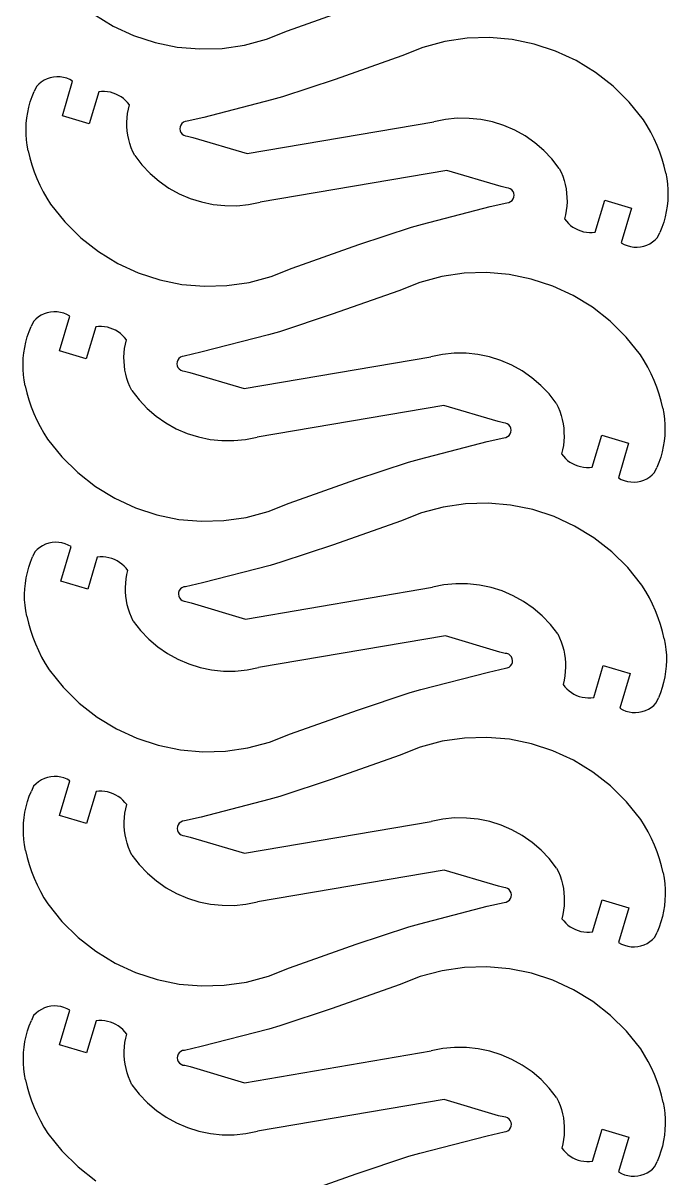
# Model space of a CAD drawing. Extents: x -3998 to 3998, y -3549 to 3549.
# Drawn here: x -2321 to -1976, y -112 to 506 of the extents above; entities that cross this region are included whole.
import ezdxf

# ---------------------------------------------------------------- set-up
doc = ezdxf.new("R2010")
doc.units = 0
doc.header["$MEASUREMENT"] = 0
doc.layers.get('0').update_dxf_attribs({"linetype": 'CONTINUOUS'})

msp = doc.modelspace()

# ---------------------------------------------------------------- linework, layer by layer
for p, q in [((-2179.81, 501.46), (-2143.99, 514.11)), ((-2283.4, 510.37), (-2273.08, 504.08)), ((-2273.08, 504.08), (-2262.11, 499.02)), ((-2191.04, 497.02), (-2179.81, 501.46)), ((-2262.11, 499.02), (-2250.63, 495.26)), ((-2250.63, 495.26), (-2238.79, 492.84)), ((-2202.72, 493.91), (-2191.04, 497.02)), ((-2095.55, 495.77), (-2107.23, 492.66)), ((-2083.6, 497.52), (-2095.55, 495.77)), ((-2071.52, 497.87), (-2083.6, 497.52)), ((-2059.48, 496.84), (-2071.52, 497.87)), ((-2047.64, 494.42), (-2059.48, 496.84)), ((-2036.16, 490.66), (-2047.64, 494.42)), ((-2238.79, 492.84), (-2226.75, 491.81)), ((-2226.75, 491.81), (-2214.68, 492.16)), ((-2214.68, 492.16), (-2202.72, 493.91)), ((-2118.47, 488.22), (-2154.28, 475.57)), ((-2107.23, 492.66), (-2118.47, 488.22)), ((-2025.19, 485.6), (-2036.16, 490.66)), ((-2014.87, 479.31), (-2025.19, 485.6)), ((-2308.42, 475.84), (-2310.03, 475.09)), ((-2306.73, 476.41), (-2308.42, 475.84)), ((-2304.99, 476.77), (-2306.73, 476.41)), ((-2303.21, 476.92), (-2304.99, 476.77)), ((-2301.44, 476.86), (-2303.21, 476.92)), ((-2299.68, 476.59), (-2301.44, 476.86)), ((-2297.96, 476.12), (-2299.68, 476.59)), ((-2296.31, 475.45), (-2297.96, 476.12)), ((-2005.35, 471.87), (-2014.87, 479.31)), ((-2314.18, 471.77), (-2315.42, 469.1)), ((-2312.93, 473.03), (-2314.18, 471.77)), ((-2311.54, 474.15), (-2312.93, 473.03)), ((-2310.03, 475.09), (-2311.54, 474.15)), ((-2300.27, 456.04), (-2294.75, 474.59)), ((-2294.75, 474.59), (-2296.31, 475.45)), ((-2154.28, 475.57), (-2182.47, 466.22)), ((-1996.75, 463.39), (-2005.35, 471.87)), ((-2318.22, 460.74), (-2317.45, 463.57)), ((-2317.45, 463.57), (-2316.51, 466.36)), ((-2316.51, 466.36), (-2315.42, 469.1)), ((-2280.8, 468.91), (-2285.89, 451.76)), ((-2279.24, 469.06), (-2280.8, 468.91)), ((-2277.67, 469.06), (-2279.24, 469.06)), ((-2276.11, 468.93), (-2277.67, 469.06)), ((-2274.57, 468.65), (-2276.11, 468.93)), ((-2273.07, 468.24), (-2274.57, 468.65)), ((-2271.6, 467.69), (-2273.07, 468.24)), ((-2270.19, 467), (-2271.6, 467.69)), ((-2268.85, 466.2), (-2270.19, 467)), ((-2267.59, 465.27), (-2268.85, 466.2)), ((-2266.42, 464.24), (-2267.59, 465.27)), ((-2265.34, 463.1), (-2266.42, 464.24)), ((-2188.28, 464.57), (-2224.46, 455.25)), ((-2182.47, 466.22), (-2188.28, 464.57)), ((-1989.18, 453.97), (-1996.75, 463.39)), ((-2319.29, 454.95), (-2318.84, 457.86)), ((-2318.84, 457.86), (-2318.22, 460.74)), ((-2265.57, 455.01), (-2265.32, 457.32)), ((-2264.38, 461.87), (-2265.34, 463.1)), ((-2265.32, 457.32), (-2264.92, 459.61)), ((-2264.92, 459.61), (-2264.38, 461.87)), ((-2319.71, 449.08), (-2319.58, 452.02)), ((-2319.58, 452.02), (-2319.29, 454.95)), ((-2285.89, 451.76), (-2300.27, 456.04)), ((-2265.69, 452.69), (-2265.57, 455.01)), ((-2265.66, 450.37), (-2265.69, 452.69)), ((-2236.86, 451.09), (-2237.23, 450.13)), ((-2236.25, 451.93), (-2236.86, 451.09)), ((-2235.45, 452.58), (-2236.25, 451.93)), ((-2234.5, 453), (-2235.45, 452.58)), ((-2233.48, 453.17), (-2234.5, 453)), ((-2224.46, 455.25), (-2233.48, 453.17)), ((-2201.38, 435.87), (-2101.38, 452.87)), ((-2095.16, 454.11), (-2101.38, 452.87)), ((-2088.84, 454.73), (-2095.16, 454.11)), ((-2082.5, 454.71), (-2088.84, 454.73)), ((-2076.19, 454.05), (-2082.5, 454.71)), ((-2069.98, 452.77), (-2076.19, 454.05)), ((-2063.93, 450.86), (-2069.98, 452.77)), ((-1987.11, 450.66), (-1989.18, 453.97)), ((-2319.67, 446.14), (-2319.71, 449.08)), ((-2319.46, 443.2), (-2319.67, 446.14)), ((-2265.49, 448.05), (-2265.66, 450.37)), ((-2265.18, 445.75), (-2265.49, 448.05)), ((-2264.72, 443.47), (-2265.18, 445.75)), ((-2237.23, 450.13), (-2237.35, 449.1)), ((-2237.35, 449.1), (-2237.19, 448.08)), ((-2237.19, 448.08), (-2236.77, 447.13)), ((-2236.77, 447.13), (-2236.12, 446.32)), ((-2236.12, 446.32), (-2235.28, 445.71)), ((-2235.28, 445.71), (-2234.32, 445.33)), ((-2234.32, 445.33), (-2233.29, 445.22)), ((-2233.29, 445.22), (-2230.47, 444.51)), ((-2058.1, 448.36), (-2063.93, 450.86)), ((-2052.55, 445.29), (-2058.1, 448.36)), ((-2047.33, 441.67), (-2052.55, 445.29)), ((-1985.19, 447.26), (-1987.11, 450.66)), ((-1983.44, 443.78), (-1985.19, 447.26)), ((-2319.1, 440.28), (-2319.46, 443.2)), ((-2318.56, 437.39), (-2319.1, 440.28)), ((-2264.13, 441.22), (-2264.72, 443.47)), ((-2263.4, 439.02), (-2264.13, 441.22)), ((-2262.53, 436.86), (-2263.4, 439.02)), ((-2230.47, 444.51), (-2201.38, 435.87)), ((-2042.51, 437.55), (-2047.33, 441.67)), ((-1981.85, 440.21), (-1983.44, 443.78)), ((-1980.43, 436.58), (-1981.85, 440.21)), ((-2318.56, 437.39), (-2317.66, 433.59)), ((-2317.66, 433.59), (-2316.58, 429.84)), ((-2261.54, 434.76), (-2262.53, 436.86)), ((-2261.54, 434.76), (-2257.63, 429.76)), ((-2038.12, 432.97), (-2042.51, 437.55)), ((-2034.22, 427.97), (-2038.12, 432.97)), ((-1979.17, 432.89), (-1980.43, 436.58)), ((-1978.1, 429.14), (-1979.17, 432.89)), ((-2316.58, 429.84), (-2315.33, 426.15)), ((-2257.63, 429.76), (-2253.25, 425.18)), ((-2094.38, 426.87), (-2194.38, 409.87)), ((-2065.29, 418.22), (-2094.38, 426.87)), ((-2034.22, 427.97), (-2033.22, 425.87)), ((-1977.19, 425.34), (-1978.1, 429.14)), ((-2315.33, 426.15), (-2313.91, 422.52)), ((-2313.91, 422.52), (-2312.32, 418.95)), ((-2253.25, 425.18), (-2248.42, 421.06)), ((-2248.42, 421.06), (-2243.21, 417.44)), ((-2033.22, 425.87), (-2032.36, 423.71)), ((-2032.36, 423.71), (-2031.63, 421.51)), ((-2031.63, 421.51), (-2031.03, 419.26)), ((-1977.19, 425.34), (-1976.66, 422.45)), ((-1976.66, 422.45), (-1976.29, 419.53)), ((-2312.32, 418.95), (-2310.56, 415.47)), ((-2310.56, 415.47), (-2308.65, 412.07)), ((-2243.21, 417.44), (-2237.66, 414.37)), ((-2237.66, 414.37), (-2231.83, 411.87)), ((-2062.47, 417.51), (-2065.29, 418.22)), ((-2061.44, 417.4), (-2062.47, 417.51)), ((-2060.47, 417.02), (-2061.44, 417.4)), ((-2059.64, 416.41), (-2060.47, 417.02)), ((-2058.99, 415.6), (-2059.64, 416.41)), ((-2058.57, 414.66), (-2058.99, 415.6)), ((-2058.41, 413.63), (-2058.57, 414.66)), ((-2031.03, 419.26), (-2030.58, 416.98)), ((-2030.58, 416.98), (-2030.27, 414.68)), ((-2030.27, 414.68), (-2030.1, 412.37)), ((-1976.29, 419.53), (-1976.09, 416.59)), ((-1976.09, 416.59), (-1976.05, 413.65)), ((-2308.65, 412.07), (-2306.58, 408.77)), ((-2306.58, 408.77), (-2299.01, 399.35)), ((-2231.83, 411.87), (-2225.78, 409.97)), ((-2225.78, 409.97), (-2219.57, 408.68)), ((-2219.57, 408.68), (-2213.26, 408.02)), ((-2213.26, 408.02), (-2206.91, 408)), ((-2206.91, 408), (-2200.6, 408.62)), ((-2200.6, 408.62), (-2194.38, 409.87)), ((-2071.3, 407.48), (-2062.28, 409.57)), ((-2062.28, 409.57), (-2061.26, 409.73)), ((-2061.26, 409.73), (-2060.31, 410.15)), ((-2060.31, 410.15), (-2059.5, 410.8)), ((-2059.5, 410.8), (-2058.89, 411.64)), ((-2058.89, 411.64), (-2058.52, 412.6)), ((-2058.52, 412.6), (-2058.41, 413.63)), ((-2030.18, 407.72), (-2030.44, 405.41)), ((-2030.07, 410.04), (-2030.18, 407.72)), ((-2030.1, 412.37), (-2030.07, 410.04)), ((-2014.96, 393.82), (-2009.86, 410.97)), ((-2009.86, 410.97), (-1995.49, 406.7)), ((-1976.46, 407.78), (-1976.92, 404.87)), ((-1976.17, 410.71), (-1976.46, 407.78)), ((-1976.05, 413.65), (-1976.17, 410.71)), ((-2107.48, 398.17), (-2071.3, 407.48)), ((-2030.84, 403.13), (-2031.38, 400.87)), ((-2030.44, 405.41), (-2030.84, 403.13)), ((-1995.49, 406.7), (-2001, 388.14)), ((-1977.53, 402), (-1978.31, 399.16)), ((-1976.92, 404.87), (-1977.53, 402)), ((-2299.01, 399.35), (-2290.41, 390.86)), ((-2141.48, 387.17), (-2113.29, 396.51)), ((-2113.29, 396.51), (-2107.48, 398.17)), ((-2031.38, 400.87), (-2030.41, 399.63)), ((-2030.41, 399.63), (-2029.34, 398.5)), ((-2029.34, 398.5), (-2028.17, 397.46)), ((-2028.17, 397.46), (-2026.91, 396.53)), ((-2026.91, 396.53), (-2025.56, 395.73)), ((-2025.56, 395.73), (-2024.16, 395.05)), ((-1979.25, 396.37), (-1980.34, 393.63)), ((-1978.31, 399.16), (-1979.25, 396.37)), ((-2290.41, 390.86), (-2280.89, 383.42)), ((-2024.16, 395.05), (-2022.69, 394.5)), ((-2022.69, 394.5), (-2021.18, 394.08)), ((-2021.18, 394.08), (-2019.64, 393.8)), ((-2019.64, 393.8), (-2018.08, 393.67)), ((-2018.08, 393.67), (-2016.52, 393.68)), ((-2016.52, 393.68), (-2014.96, 393.82)), ((-1984.22, 388.59), (-1982.83, 389.7)), ((-1982.83, 389.7), (-1981.58, 390.97)), ((-1981.58, 390.97), (-1980.34, 393.63)), ((-2280.89, 383.42), (-2270.57, 377.13)), ((-2177.29, 374.51), (-2141.48, 387.17)), ((-2001, 388.14), (-1999.44, 387.28)), ((-1999.44, 387.28), (-1997.8, 386.61)), ((-1997.8, 386.61), (-1996.08, 386.14)), ((-1996.08, 386.14), (-1994.32, 385.87)), ((-1994.32, 385.87), (-1992.54, 385.81)), ((-1992.54, 385.81), (-1990.77, 385.97)), ((-1990.77, 385.97), (-1989.03, 386.33)), ((-1989.03, 386.33), (-1987.34, 386.89)), ((-1987.34, 386.89), (-1985.73, 387.64)), ((-1985.73, 387.64), (-1984.22, 388.59)), ((-2270.57, 377.13), (-2259.6, 372.07)), ((-2259.6, 372.07), (-2248.12, 368.31)), ((-2188.53, 370.08), (-2177.29, 374.51)), ((-2085.19, 371.83), (-2097.14, 370.08)), ((-2073.11, 372.19), (-2085.19, 371.83)), ((-2061.07, 371.15), (-2073.11, 372.19)), ((-2049.23, 368.74), (-2061.07, 371.15)), ((-2248.12, 368.31), (-2236.28, 365.89)), ((-2236.28, 365.89), (-2224.24, 364.86)), ((-2224.24, 364.86), (-2212.16, 365.22)), ((-2212.16, 365.22), (-2200.2, 366.96)), ((-2200.2, 366.96), (-2188.53, 370.08)), ((-2108.82, 366.97), (-2120.06, 362.53)), ((-2097.14, 370.08), (-2108.82, 366.97)), ((-2037.75, 364.97), (-2049.23, 368.74)), ((-2026.78, 359.91), (-2037.75, 364.97)), ((-2120.06, 362.53), (-2155.87, 349.88)), ((-2016.46, 353.62), (-2026.78, 359.91)), ((-2006.94, 346.19), (-2016.46, 353.62)), ((-2315.77, 346.08), (-2317.01, 343.41)), ((-2314.52, 347.35), (-2315.77, 346.08)), ((-2313.13, 348.46), (-2314.52, 347.35)), ((-2311.62, 349.4), (-2313.13, 348.46)), ((-2310.01, 350.16), (-2311.62, 349.4)), ((-2308.32, 350.72), (-2310.01, 350.16)), ((-2306.58, 351.08), (-2308.32, 350.72)), ((-2304.81, 351.23), (-2306.58, 351.08)), ((-2303.03, 351.17), (-2304.81, 351.23)), ((-2301.27, 350.91), (-2303.03, 351.17)), ((-2301.86, 330.35), (-2296.35, 348.91)), ((-2299.55, 350.44), (-2301.27, 350.91)), ((-2297.9, 349.77), (-2299.55, 350.44)), ((-2296.35, 348.91), (-2297.9, 349.77)), ((-2155.87, 349.88), (-2184.06, 340.53)), ((-1998.34, 337.7), (-2006.94, 346.19)), ((-2319.04, 337.89), (-2318.1, 340.68)), ((-2318.1, 340.68), (-2317.01, 343.41)), ((-2282.39, 343.22), (-2287.48, 326.08)), ((-2280.83, 343.37), (-2282.39, 343.22)), ((-2279.26, 343.38), (-2280.83, 343.37)), ((-2277.7, 343.24), (-2279.26, 343.38)), ((-2276.16, 342.97), (-2277.7, 343.24)), ((-2274.66, 342.55), (-2276.16, 342.97)), ((-2273.19, 342), (-2274.66, 342.55)), ((-2271.78, 341.32), (-2273.19, 342)), ((-2270.44, 340.51), (-2271.78, 341.32)), ((-2269.18, 339.59), (-2270.44, 340.51)), ((-2184.06, 340.53), (-2189.87, 338.88)), ((-2320.43, 332.17), (-2319.81, 335.05)), ((-2319.81, 335.05), (-2319.04, 337.89)), ((-2268.01, 338.55), (-2269.18, 339.59)), ((-2266.93, 337.41), (-2268.01, 338.55)), ((-2265.97, 336.18), (-2266.93, 337.41)), ((-2266.91, 331.63), (-2266.51, 333.92)), ((-2266.51, 333.92), (-2265.97, 336.18)), ((-2189.87, 338.88), (-2226.05, 329.57)), ((-1990.77, 328.28), (-1998.34, 337.7)), ((-2321.17, 326.34), (-2320.88, 329.27)), ((-2320.88, 329.27), (-2320.43, 332.17)), ((-2287.48, 326.08), (-2301.86, 330.35)), ((-2267.28, 327), (-2267.16, 329.32)), ((-2267.16, 329.32), (-2266.91, 331.63)), ((-2235.07, 327.48), (-2236.09, 327.32)), ((-2226.05, 329.57), (-2235.07, 327.48)), ((-2096.75, 328.43), (-2102.97, 327.18)), ((-2090.44, 329.04), (-2096.75, 328.43)), ((-2084.09, 329.02), (-2090.44, 329.04)), ((-2077.78, 328.37), (-2084.09, 329.02)), ((-2071.57, 327.08), (-2077.78, 328.37)), ((-1988.7, 324.98), (-1990.77, 328.28)), ((-2321.3, 323.4), (-2321.17, 326.34)), ((-2321.26, 320.45), (-2321.3, 323.4)), ((-2267.25, 324.68), (-2267.28, 327)), ((-2267.08, 322.36), (-2267.25, 324.68)), ((-2266.77, 320.06), (-2267.08, 322.36)), ((-2238.83, 324.44), (-2238.94, 323.41)), ((-2238.94, 323.41), (-2238.78, 322.39)), ((-2238.45, 325.41), (-2238.83, 324.44)), ((-2238.78, 322.39), (-2238.36, 321.44)), ((-2237.84, 326.25), (-2238.45, 325.41)), ((-2238.36, 321.44), (-2237.71, 320.64)), ((-2237.04, 326.9), (-2237.84, 326.25)), ((-2236.09, 327.32), (-2237.04, 326.9)), ((-2202.97, 310.18), (-2102.97, 327.18)), ((-2065.52, 325.18), (-2071.57, 327.08)), ((-2059.69, 322.68), (-2065.52, 325.18)), ((-2054.14, 319.6), (-2059.69, 322.68)), ((-1986.78, 321.58), (-1988.7, 324.98)), ((-1985.03, 318.09), (-1986.78, 321.58)), ((-2321.06, 317.52), (-2321.26, 320.45)), ((-2320.69, 314.6), (-2321.06, 317.52)), ((-2266.31, 317.78), (-2266.77, 320.06)), ((-2265.72, 315.54), (-2266.31, 317.78)), ((-2264.99, 313.33), (-2265.72, 315.54)), ((-2237.71, 320.64), (-2236.88, 320.02)), ((-2236.88, 320.02), (-2235.91, 319.65)), ((-2235.91, 319.65), (-2234.88, 319.53)), ((-2234.88, 319.53), (-2232.06, 318.83)), ((-2232.06, 318.83), (-2202.97, 310.18)), ((-2048.92, 315.99), (-2054.14, 319.6)), ((-2044.1, 311.87), (-2048.92, 315.99)), ((-1983.44, 314.53), (-1985.03, 318.09)), ((-2320.15, 311.7), (-2320.69, 314.6)), ((-2320.15, 311.7), (-2319.25, 307.91)), ((-2264.12, 311.18), (-2264.99, 313.33)), ((-2263.13, 309.08), (-2264.12, 311.18)), ((-2263.13, 309.08), (-2259.22, 304.08)), ((-2039.71, 307.28), (-2044.1, 311.87)), ((-1982.02, 310.9), (-1983.44, 314.53)), ((-1980.77, 307.2), (-1982.02, 310.9)), ((-2319.25, 307.91), (-2318.17, 304.16)), ((-2318.17, 304.16), (-2316.92, 300.46)), ((-2259.22, 304.08), (-2254.84, 299.5)), ((-2035.81, 302.28), (-2039.71, 307.28)), ((-1979.69, 303.45), (-1980.77, 307.2)), ((-1978.79, 299.66), (-1979.69, 303.45)), ((-2316.92, 300.46), (-2315.5, 296.83)), ((-2315.5, 296.83), (-2313.91, 293.27)), ((-2254.84, 299.5), (-2250.01, 295.37)), ((-2095.97, 301.18), (-2195.97, 284.18)), ((-2066.88, 292.53), (-2095.97, 301.18)), ((-2035.81, 302.28), (-2034.81, 300.18)), ((-2034.81, 300.18), (-2033.95, 298.03)), ((-2033.95, 298.03), (-2033.22, 295.82)), ((-1978.79, 299.66), (-1978.25, 296.76)), ((-1978.25, 296.76), (-1977.88, 293.84)), ((-2313.91, 293.27), (-2312.16, 289.79)), ((-2250.01, 295.37), (-2244.8, 291.76)), ((-2244.8, 291.76), (-2239.25, 288.69)), ((-2064.06, 291.83), (-2066.88, 292.53)), ((-2063.03, 291.71), (-2064.06, 291.83)), ((-2062.06, 291.34), (-2063.03, 291.71)), ((-2061.23, 290.73), (-2062.06, 291.34)), ((-2060.58, 289.92), (-2061.23, 290.73)), ((-2033.22, 295.82), (-2032.63, 293.58)), ((-2032.63, 293.58), (-2032.17, 291.3)), ((-2032.17, 291.3), (-2031.86, 289)), ((-1977.88, 293.84), (-1977.68, 290.91)), ((-1977.68, 290.91), (-1977.64, 287.97)), ((-2312.16, 289.79), (-2310.24, 286.39)), ((-2310.24, 286.39), (-2308.17, 283.08)), ((-2239.25, 288.69), (-2233.42, 286.18)), ((-2233.42, 286.18), (-2227.37, 284.28)), ((-2227.37, 284.28), (-2221.16, 282.99)), ((-2202.19, 282.93), (-2195.97, 284.18)), ((-2062.85, 284.04), (-2061.9, 284.46)), ((-2061.9, 284.46), (-2061.1, 285.12)), ((-2061.1, 285.12), (-2060.49, 285.95)), ((-2060.16, 288.97), (-2060.58, 289.92)), ((-2060.49, 285.95), (-2060.11, 286.92)), ((-2060, 287.95), (-2060.16, 288.97)), ((-2060.11, 286.92), (-2060, 287.95)), ((-2031.86, 289), (-2031.69, 286.68)), ((-2031.66, 284.36), (-2031.77, 282.04)), ((-2031.69, 286.68), (-2031.66, 284.36)), ((-2016.55, 268.14), (-2011.46, 285.28)), ((-2011.46, 285.28), (-1997.08, 281.01)), ((-1977.76, 285.03), (-1978.05, 282.1)), ((-1977.64, 287.97), (-1977.76, 285.03)), ((-2308.17, 283.08), (-2300.6, 273.66)), ((-2221.16, 282.99), (-2214.85, 282.34)), ((-2214.85, 282.34), (-2208.5, 282.32)), ((-2208.5, 282.32), (-2202.19, 282.93)), ((-2109.07, 272.48), (-2072.89, 281.8)), ((-2072.89, 281.8), (-2063.87, 283.88)), ((-2063.87, 283.88), (-2062.85, 284.04)), ((-2032.03, 279.73), (-2032.43, 277.44)), ((-2031.77, 282.04), (-2032.03, 279.73)), ((-1997.08, 281.01), (-2002.59, 262.45)), ((-1978.51, 279.19), (-1979.12, 276.31)), ((-1978.05, 282.1), (-1978.51, 279.19)), ((-2300.6, 273.66), (-2292, 265.18)), ((-2114.88, 270.83), (-2109.07, 272.48)), ((-2032.43, 277.44), (-2032.97, 275.18)), ((-2032.97, 275.18), (-2032, 273.95)), ((-2032, 273.95), (-2030.93, 272.81)), ((-2030.93, 272.81), (-2029.76, 271.77)), ((-1979.9, 273.47), (-1980.84, 270.68)), ((-1979.12, 276.31), (-1979.9, 273.47)), ((-2143.07, 261.48), (-2114.88, 270.83)), ((-2029.76, 271.77), (-2028.5, 270.85)), ((-2028.5, 270.85), (-2027.16, 270.04)), ((-2027.16, 270.04), (-2025.75, 269.36)), ((-2025.75, 269.36), (-2024.28, 268.81)), ((-2024.28, 268.81), (-2022.77, 268.4)), ((-2022.77, 268.4), (-2021.23, 268.12)), ((-2021.23, 268.12), (-2019.67, 267.98)), ((-2019.67, 267.98), (-2018.11, 267.99)), ((-2018.11, 267.99), (-2016.55, 268.14)), ((-1983.17, 265.28), (-1981.93, 267.95)), ((-1980.84, 270.68), (-1981.93, 267.95)), ((-2292, 265.18), (-2282.48, 257.74)), ((-2178.88, 248.83), (-2143.07, 261.48)), ((-2002.59, 262.45), (-2001.04, 261.6)), ((-2001.04, 261.6), (-1999.39, 260.93)), ((-1999.39, 260.93), (-1997.67, 260.45)), ((-1997.67, 260.45), (-1995.91, 260.19)), ((-1995.91, 260.19), (-1994.13, 260.13)), ((-1994.13, 260.13), (-1992.36, 260.28)), ((-1992.36, 260.28), (-1990.62, 260.64)), ((-1990.62, 260.64), (-1988.93, 261.2)), ((-1988.93, 261.2), (-1987.32, 261.96)), ((-1987.32, 261.96), (-1985.81, 262.9)), ((-1985.81, 262.9), (-1984.42, 264.01)), ((-1984.42, 264.01), (-1983.17, 265.28)), ((-2282.48, 257.74), (-2272.16, 251.45)), ((-2272.16, 251.45), (-2261.19, 246.39)), ((-2190.12, 244.39), (-2178.88, 248.83)), ((-2084.39, 248.53), (-2096.35, 246.79)), ((-2072.31, 248.89), (-2084.39, 248.53)), ((-2060.28, 247.85), (-2072.31, 248.89)), ((-2048.44, 245.44), (-2060.28, 247.85)), ((-2261.19, 246.39), (-2249.71, 242.62)), ((-2249.71, 242.62), (-2237.87, 240.21)), ((-2213.75, 239.53), (-2201.79, 241.28)), ((-2201.79, 241.28), (-2190.12, 244.39)), ((-2108.02, 243.67), (-2119.26, 239.24)), ((-2096.35, 246.79), (-2108.02, 243.67)), ((-2036.95, 241.68), (-2048.44, 245.44)), ((-2025.98, 236.62), (-2036.95, 241.68)), ((-2237.87, 240.21), (-2225.83, 239.17)), ((-2225.83, 239.17), (-2213.75, 239.53)), ((-2119.26, 239.24), (-2155.07, 226.58)), ((-2015.67, 230.32), (-2025.98, 236.62)), ((-2006.14, 222.89), (-2015.67, 230.32)), ((-2314.97, 222.78), (-2316.22, 220.11)), ((-2313.73, 224.05), (-2314.97, 222.78)), ((-2312.34, 225.16), (-2313.73, 224.05)), ((-2310.83, 226.1), (-2312.34, 225.16)), ((-2309.21, 226.86), (-2310.83, 226.1)), ((-2307.53, 227.42), (-2309.21, 226.86)), ((-2305.78, 227.78), (-2307.53, 227.42)), ((-2304.01, 227.93), (-2305.78, 227.78)), ((-2302.23, 227.88), (-2304.01, 227.93)), ((-2300.47, 227.61), (-2302.23, 227.88)), ((-2301.07, 207.05), (-2295.55, 225.61)), ((-2298.76, 227.14), (-2300.47, 227.61)), ((-2297.11, 226.47), (-2298.76, 227.14)), ((-2295.55, 225.61), (-2297.11, 226.47)), ((-2155.07, 226.58), (-2183.26, 217.24)), ((-1997.54, 214.4), (-2006.14, 222.89)), ((-2318.24, 214.59), (-2317.31, 217.38)), ((-2317.31, 217.38), (-2316.22, 220.11)), ((-2281.59, 219.92), (-2286.69, 202.78)), ((-2280.03, 220.07), (-2281.59, 219.92)), ((-2278.47, 220.08), (-2280.03, 220.07)), ((-2276.91, 219.94), (-2278.47, 220.08)), ((-2275.37, 219.67), (-2276.91, 219.94)), ((-2273.86, 219.25), (-2275.37, 219.67)), ((-2272.4, 218.7), (-2273.86, 219.25)), ((-2270.99, 218.02), (-2272.4, 218.7)), ((-2269.65, 217.21), (-2270.99, 218.02)), ((-2268.39, 216.29), (-2269.65, 217.21)), ((-2267.21, 215.25), (-2268.39, 216.29)), ((-2183.26, 217.24), (-2189.07, 215.58)), ((-2319.63, 208.87), (-2319.02, 211.75)), ((-2319.02, 211.75), (-2318.24, 214.59)), ((-2266.14, 214.11), (-2267.21, 215.25)), ((-2265.17, 212.88), (-2266.14, 214.11)), ((-2266.11, 208.33), (-2265.71, 210.62)), ((-2265.71, 210.62), (-2265.17, 212.88)), ((-2189.07, 215.58), (-2225.25, 206.27)), ((-1989.97, 204.98), (-1997.54, 214.4)), ((-2320.38, 203.04), (-2320.09, 205.97)), ((-2320.09, 205.97), (-2319.63, 208.87)), ((-2286.69, 202.78), (-2301.07, 207.05)), ((-2266.48, 203.71), (-2266.37, 206.03)), ((-2266.37, 206.03), (-2266.11, 208.33)), ((-2235.3, 204.02), (-2236.24, 203.6)), ((-2234.27, 204.18), (-2235.3, 204.02)), ((-2225.25, 206.27), (-2234.27, 204.18)), ((-2202.17, 186.88), (-2102.17, 203.88)), ((-2095.95, 205.13), (-2102.17, 203.88)), ((-2089.64, 205.75), (-2095.95, 205.13)), ((-2083.3, 205.73), (-2089.64, 205.75)), ((-2076.99, 205.07), (-2083.3, 205.73)), ((-2070.77, 203.78), (-2076.99, 205.07)), ((-1987.9, 201.68), (-1989.97, 204.98)), ((-2320.5, 200.1), (-2320.38, 203.04)), ((-2320.46, 197.16), (-2320.5, 200.1)), ((-2266.46, 201.38), (-2266.48, 203.71)), ((-2266.29, 199.07), (-2266.46, 201.38)), ((-2265.97, 196.76), (-2266.29, 199.07)), ((-2238.03, 201.14), (-2238.14, 200.12)), ((-2238.14, 200.12), (-2237.98, 199.09)), ((-2237.66, 202.11), (-2238.03, 201.14)), ((-2237.98, 199.09), (-2237.56, 198.14)), ((-2237.05, 202.95), (-2237.66, 202.11)), ((-2237.56, 198.14), (-2236.91, 197.34)), ((-2236.24, 203.6), (-2237.05, 202.95)), ((-2064.72, 201.88), (-2070.77, 203.78)), ((-2058.89, 199.38), (-2064.72, 201.88)), ((-2053.34, 196.3), (-2058.89, 199.38)), ((-1985.99, 198.28), (-1987.9, 201.68)), ((-1984.23, 194.79), (-1985.99, 198.28)), ((-2320.26, 194.22), (-2320.46, 197.16)), ((-2319.89, 191.3), (-2320.26, 194.22)), ((-2265.52, 194.49), (-2265.97, 196.76)), ((-2264.92, 192.24), (-2265.52, 194.49)), ((-2264.19, 190.04), (-2264.92, 192.24)), ((-2236.91, 197.34), (-2236.08, 196.73)), ((-2236.08, 196.73), (-2235.11, 196.35)), ((-2235.11, 196.35), (-2234.09, 196.24)), ((-2234.09, 196.24), (-2231.26, 195.53)), ((-2231.26, 195.53), (-2202.17, 186.88)), ((-2048.13, 192.69), (-2053.34, 196.3)), ((-2043.31, 188.57), (-2048.13, 192.69)), ((-1982.64, 191.23), (-1984.23, 194.79)), ((-2319.36, 188.41), (-2319.89, 191.3)), ((-2319.36, 188.41), (-2318.46, 184.61)), ((-2263.33, 187.88), (-2264.19, 190.04)), ((-2262.33, 185.78), (-2263.33, 187.88)), ((-2262.33, 185.78), (-2258.43, 180.78)), ((-2038.92, 183.99), (-2043.31, 188.57)), ((-1981.22, 187.6), (-1982.64, 191.23)), ((-1979.97, 183.9), (-1981.22, 187.6)), ((-2318.46, 184.61), (-2317.38, 180.86)), ((-2317.38, 180.86), (-2316.13, 177.17)), ((-2258.43, 180.78), (-2254.04, 176.2)), ((-2035.02, 178.98), (-2038.92, 183.99)), ((-1978.89, 180.15), (-1979.97, 183.9)), ((-1977.99, 176.36), (-1978.89, 180.15)), ((-2316.13, 177.17), (-2314.7, 173.53)), ((-2314.7, 173.53), (-2313.11, 169.97)), ((-2254.04, 176.2), (-2249.22, 172.08)), ((-2095.17, 177.88), (-2195.17, 160.88)), ((-2066.09, 169.24), (-2095.17, 177.88)), ((-2035.02, 178.98), (-2034.02, 176.89)), ((-2034.02, 176.89), (-2033.15, 174.73)), ((-2033.15, 174.73), (-2032.42, 172.52)), ((-1977.99, 176.36), (-1977.46, 173.47)), ((-1977.46, 173.47), (-1977.09, 170.55)), ((-2313.11, 169.97), (-2311.36, 166.49)), ((-2249.22, 172.08), (-2244.01, 168.46)), ((-2244.01, 168.46), (-2238.46, 165.39)), ((-2063.26, 168.53), (-2066.09, 169.24)), ((-2062.23, 168.42), (-2063.26, 168.53)), ((-2061.27, 168.04), (-2062.23, 168.42)), ((-2060.43, 167.43), (-2061.27, 168.04)), ((-2059.78, 166.62), (-2060.43, 167.43)), ((-2032.42, 172.52), (-2031.83, 170.28)), ((-2031.83, 170.28), (-2031.38, 168)), ((-2031.38, 168), (-2031.06, 165.7)), ((-1977.09, 170.55), (-1976.88, 167.61)), ((-1976.88, 167.61), (-1976.84, 164.67)), ((-2311.36, 166.49), (-2309.44, 163.09)), ((-2309.44, 163.09), (-2307.37, 159.78)), ((-2238.46, 165.39), (-2232.63, 162.89)), ((-2232.63, 162.89), (-2226.57, 160.98)), ((-2226.57, 160.98), (-2220.36, 159.7)), ((-2201.39, 159.64), (-2195.17, 160.88)), ((-2063.07, 160.58), (-2062.05, 160.74)), ((-2062.05, 160.74), (-2061.1, 161.17)), ((-2061.1, 161.17), (-2060.3, 161.82)), ((-2060.3, 161.82), (-2059.69, 162.65)), ((-2059.37, 165.67), (-2059.78, 166.62)), ((-2059.69, 162.65), (-2059.32, 163.62)), ((-2059.21, 164.65), (-2059.37, 165.67)), ((-2059.32, 163.62), (-2059.21, 164.65)), ((-2031.06, 165.7), (-2030.89, 163.38)), ((-2030.86, 161.06), (-2030.98, 158.74)), ((-2030.89, 163.38), (-2030.86, 161.06)), ((-2015.76, 144.84), (-2010.66, 161.99)), ((-2010.66, 161.99), (-1996.28, 157.71)), ((-1976.97, 161.73), (-1977.26, 158.8)), ((-1976.84, 164.67), (-1976.97, 161.73)), ((-2307.37, 159.78), (-2299.81, 150.36)), ((-2220.36, 159.7), (-2214.05, 159.04)), ((-2214.05, 159.04), (-2207.71, 159.02)), ((-2207.71, 159.02), (-2201.39, 159.64)), ((-2108.27, 149.18), (-2072.1, 158.5)), ((-2072.1, 158.5), (-2063.07, 160.58)), ((-2031.24, 156.43), (-2031.63, 154.14)), ((-2030.98, 158.74), (-2031.24, 156.43)), ((-1996.28, 157.71), (-2001.8, 139.16)), ((-1977.71, 155.89), (-1978.33, 153.01)), ((-1977.26, 158.8), (-1977.71, 155.89)), ((-2299.81, 150.36), (-2291.2, 141.88)), ((-2114.09, 147.53), (-2108.27, 149.18)), ((-2031.63, 154.14), (-2032.17, 151.88)), ((-2032.17, 151.88), (-2031.21, 150.65)), ((-2031.21, 150.65), (-2030.13, 149.51)), ((-2030.13, 149.51), (-2028.96, 148.48)), ((-2028.96, 148.48), (-2027.7, 147.55)), ((-1979.11, 150.17), (-1980.04, 147.38)), ((-1978.33, 153.01), (-1979.11, 150.17)), ((-2142.27, 138.18), (-2114.09, 147.53)), ((-2027.7, 147.55), (-2026.36, 146.74)), ((-2026.36, 146.74), (-2024.95, 146.06)), ((-2024.95, 146.06), (-2023.49, 145.51)), ((-2023.49, 145.51), (-2021.98, 145.1)), ((-2021.98, 145.1), (-2020.44, 144.82)), ((-2020.44, 144.82), (-2018.88, 144.68)), ((-2018.88, 144.68), (-2017.31, 144.69)), ((-2017.31, 144.69), (-2015.76, 144.84)), ((-1982.37, 141.98), (-1981.13, 144.65)), ((-1980.04, 147.38), (-1981.13, 144.65)), ((-2291.2, 141.88), (-2281.68, 134.44)), ((-2178.09, 125.53), (-2142.27, 138.18)), ((-2001.8, 139.16), (-2000.24, 138.3)), ((-2000.24, 138.3), (-1998.59, 137.63)), ((-1998.59, 137.63), (-1996.88, 137.16)), ((-1996.88, 137.16), (-1995.12, 136.89)), ((-1995.12, 136.89), (-1993.34, 136.83)), ((-1993.34, 136.83), (-1991.56, 136.98)), ((-1991.56, 136.98), (-1989.82, 137.34)), ((-1989.82, 137.34), (-1988.13, 137.9)), ((-1988.13, 137.9), (-1986.52, 138.66)), ((-1986.52, 138.66), (-1985.01, 139.6)), ((-1985.01, 139.6), (-1983.62, 140.71)), ((-1983.62, 140.71), (-1982.37, 141.98)), ((-2281.68, 134.44), (-2271.36, 128.15)), ((-2271.36, 128.15), (-2260.39, 123.09)), ((-2189.32, 121.09), (-2178.09, 125.53)), ((-2072.97, 123.6), (-2085.05, 123.24)), ((-2060.93, 122.57), (-2072.97, 123.6)), ((-2260.39, 123.09), (-2248.91, 119.33)), ((-2248.91, 119.33), (-2237.07, 116.91)), ((-2212.96, 116.23), (-2201, 117.98)), ((-2201, 117.98), (-2189.32, 121.09)), ((-2108.68, 118.38), (-2119.92, 113.95)), ((-2097, 121.5), (-2108.68, 118.38)), ((-2085.05, 123.24), (-2097, 121.5)), ((-2049.09, 120.15), (-2060.93, 122.57)), ((-2037.61, 116.39), (-2049.09, 120.15)), ((-2237.07, 116.91), (-2225.03, 115.87)), ((-2225.03, 115.87), (-2212.96, 116.23)), ((-2119.92, 113.95), (-2155.73, 101.29)), ((-2026.64, 111.33), (-2037.61, 116.39)), ((-2016.32, 105.04), (-2026.64, 111.33)), ((-2006.8, 97.6), (-2016.32, 105.04)), ((-2312.99, 99.87), (-2314.38, 98.76)), ((-2311.48, 100.82), (-2312.99, 99.87)), ((-2309.87, 101.57), (-2311.48, 100.82)), ((-2308.18, 102.13), (-2309.87, 101.57)), ((-2306.44, 102.49), (-2308.18, 102.13)), ((-2304.66, 102.65), (-2306.44, 102.49)), ((-2302.89, 102.59), (-2304.66, 102.65)), ((-2301.13, 102.32), (-2302.89, 102.59)), ((-2301.72, 81.77), (-2296.2, 100.32)), ((-2299.41, 101.85), (-2301.13, 102.32)), ((-2297.76, 101.18), (-2299.41, 101.85)), ((-2296.2, 100.32), (-2297.76, 101.18)), ((-2155.73, 101.29), (-2183.92, 91.95)), ((-2317.96, 92.09), (-2316.87, 94.83)), ((-2315.63, 97.49), (-2316.87, 94.83)), ((-2314.38, 98.76), (-2315.63, 97.49)), ((-2282.24, 94.64), (-2287.34, 77.49)), ((-2280.69, 94.79), (-2282.24, 94.64)), ((-2279.12, 94.79), (-2280.69, 94.79)), ((-2277.56, 94.66), (-2279.12, 94.79)), ((-2276.02, 94.38), (-2277.56, 94.66)), ((-2274.51, 93.97), (-2276.02, 94.38)), ((-2273.05, 93.41), (-2274.51, 93.97)), ((-2271.64, 92.73), (-2273.05, 93.41)), ((-2270.3, 91.93), (-2271.64, 92.73)), ((-1998.2, 89.11), (-2006.8, 97.6)), ((-2319.67, 86.46), (-2318.9, 89.3)), ((-2318.9, 89.3), (-2317.96, 92.09)), ((-2269.04, 91), (-2270.3, 91.93)), ((-2267.87, 89.96), (-2269.04, 91)), ((-2266.79, 88.83), (-2267.87, 89.96)), ((-2265.83, 87.59), (-2266.79, 88.83)), ((-2266.37, 85.34), (-2265.83, 87.59)), ((-2189.73, 90.29), (-2225.9, 80.98)), ((-2183.92, 91.95), (-2189.73, 90.29)), ((-1990.63, 79.69), (-1998.2, 89.11)), ((-2321.03, 77.75), (-2320.74, 80.68)), ((-2320.74, 80.68), (-2320.29, 83.59)), ((-2320.29, 83.59), (-2319.67, 86.46)), ((-2287.34, 77.49), (-2301.72, 81.77)), ((-2267.14, 78.42), (-2267.02, 80.74)), ((-2267.02, 80.74), (-2266.77, 83.05)), ((-2266.77, 83.05), (-2266.37, 85.34)), ((-2225.9, 80.98), (-2234.93, 78.89)), ((-2090.29, 80.46), (-2096.61, 79.84)), ((-2083.95, 80.44), (-2090.29, 80.46)), ((-2077.64, 79.78), (-2083.95, 80.44)), ((-2321.16, 74.81), (-2321.03, 77.75)), ((-2321.12, 71.87), (-2321.16, 74.81)), ((-2267.11, 76.1), (-2267.14, 78.42)), ((-2266.94, 73.78), (-2267.11, 76.1)), ((-2238.68, 75.86), (-2238.79, 74.83)), ((-2238.79, 74.83), (-2238.64, 73.8)), ((-2238.31, 76.82), (-2238.68, 75.86)), ((-2237.7, 77.66), (-2238.31, 76.82)), ((-2236.9, 78.31), (-2237.7, 77.66)), ((-2235.95, 78.73), (-2236.9, 78.31)), ((-2234.93, 78.89), (-2235.95, 78.73)), ((-2202.83, 61.59), (-2102.83, 78.59)), ((-2096.61, 79.84), (-2102.83, 78.59)), ((-2071.43, 78.5), (-2077.64, 79.78)), ((-2065.38, 76.59), (-2071.43, 78.5)), ((-2059.55, 74.09), (-2065.38, 76.59)), ((-1988.56, 76.39), (-1990.63, 79.69)), ((-1986.64, 72.99), (-1988.56, 76.39)), ((-2320.91, 68.93), (-2321.12, 71.87)), ((-2320.54, 66.01), (-2320.91, 68.93)), ((-2266.63, 71.48), (-2266.94, 73.78)), ((-2266.17, 69.2), (-2266.63, 71.48)), ((-2265.58, 66.95), (-2266.17, 69.2)), ((-2238.64, 73.8), (-2238.22, 72.86)), ((-2238.22, 72.86), (-2237.57, 72.05)), ((-2237.57, 72.05), (-2236.73, 71.44)), ((-2236.73, 71.44), (-2235.77, 71.06)), ((-2235.77, 71.06), (-2234.74, 70.95)), ((-2234.74, 70.95), (-2231.92, 70.24)), ((-2231.92, 70.24), (-2202.83, 61.59)), ((-2054, 71.02), (-2059.55, 74.09)), ((-2048.78, 67.4), (-2054, 71.02)), ((-1984.89, 69.51), (-1986.64, 72.99)), ((-1983.3, 65.94), (-1984.89, 69.51)), ((-2320.01, 63.12), (-2320.54, 66.01)), ((-2320.01, 63.12), (-2319.11, 59.32)), ((-2264.85, 64.75), (-2265.58, 66.95)), ((-2263.98, 62.59), (-2264.85, 64.75)), ((-2262.99, 60.49), (-2263.98, 62.59)), ((-2043.96, 63.28), (-2048.78, 67.4)), ((-2039.57, 58.7), (-2043.96, 63.28)), ((-1981.88, 62.31), (-1983.3, 65.94)), ((-1980.62, 58.62), (-1981.88, 62.31)), ((-2319.11, 59.32), (-2318.03, 55.57)), ((-2262.99, 60.49), (-2259.08, 55.49)), ((-2035.67, 53.7), (-2039.57, 58.7)), ((-1979.55, 54.87), (-1980.62, 58.62)), ((-2318.03, 55.57), (-2316.78, 51.88)), ((-2316.78, 51.88), (-2315.36, 48.25)), ((-2259.08, 55.49), (-2254.7, 50.91)), ((-2254.7, 50.91), (-2249.87, 46.79)), ((-2095.83, 52.59), (-2195.83, 35.59)), ((-2066.74, 43.95), (-2095.83, 52.59)), ((-2035.67, 53.7), (-2034.67, 51.6)), ((-2034.67, 51.6), (-2033.81, 49.44)), ((-2033.81, 49.44), (-2033.08, 47.24)), ((-1978.64, 51.07), (-1979.55, 54.87)), ((-1978.64, 51.07), (-1978.11, 48.18)), ((-2315.36, 48.25), (-2313.77, 44.68)), ((-2313.77, 44.68), (-2312.01, 41.2)), ((-2249.87, 46.79), (-2244.66, 43.17)), ((-2063.92, 43.24), (-2066.74, 43.95)), ((-2062.89, 43.13), (-2063.92, 43.24)), ((-2033.08, 47.24), (-2032.48, 44.99)), ((-2032.48, 44.99), (-2032.03, 42.71)), ((-1978.11, 48.18), (-1977.74, 45.26)), ((-1977.74, 45.26), (-1977.54, 42.32)), ((-2312.01, 41.2), (-2310.1, 37.8)), ((-2310.1, 37.8), (-2308.03, 34.49)), ((-2244.66, 43.17), (-2239.11, 40.1)), ((-2239.11, 40.1), (-2233.28, 37.6)), ((-2233.28, 37.6), (-2227.23, 35.69)), ((-2061.92, 42.75), (-2062.89, 43.13)), ((-2061.09, 42.14), (-2061.92, 42.75)), ((-2060.44, 41.33), (-2061.09, 42.14)), ((-2060.95, 36.53), (-2060.34, 37.37)), ((-2060.02, 40.39), (-2060.44, 41.33)), ((-2060.34, 37.37), (-2059.97, 38.33)), ((-2059.86, 39.36), (-2060.02, 40.39)), ((-2059.97, 38.33), (-2059.86, 39.36)), ((-2032.03, 42.71), (-2031.72, 40.41)), ((-2031.72, 40.41), (-2031.55, 38.09)), ((-2031.55, 38.09), (-2031.52, 35.77)), ((-1977.5, 39.38), (-1977.62, 36.44)), ((-1977.54, 42.32), (-1977.5, 39.38)), ((-2308.03, 34.49), (-2300.46, 25.08)), ((-2227.23, 35.69), (-2221.02, 34.41)), ((-2221.02, 34.41), (-2214.71, 33.75)), ((-2214.71, 33.75), (-2208.36, 33.73)), ((-2208.36, 33.73), (-2202.05, 34.35)), ((-2202.05, 34.35), (-2195.83, 35.59)), ((-2108.93, 23.89), (-2072.75, 33.21)), ((-2072.75, 33.21), (-2063.73, 35.29)), ((-2063.73, 35.29), (-2062.71, 35.46)), ((-2062.71, 35.46), (-2061.76, 35.88)), ((-2061.76, 35.88), (-2060.95, 36.53)), ((-2031.89, 31.14), (-2032.29, 28.85)), ((-2031.63, 33.45), (-2031.89, 31.14)), ((-2031.52, 35.77), (-2031.63, 33.45)), ((-2016.41, 19.55), (-2011.31, 36.7)), ((-2011.31, 36.7), (-1996.94, 32.42)), ((-1996.94, 32.42), (-2002.45, 13.87)), ((-1977.91, 33.51), (-1978.37, 30.6)), ((-1977.62, 36.44), (-1977.91, 33.51)), ((-2300.46, 25.08), (-2291.86, 16.59)), ((-2032.29, 28.85), (-2032.83, 26.59)), ((-2032.83, 26.59), (-2031.86, 25.36)), ((-2031.86, 25.36), (-2030.79, 24.23)), ((-1979.76, 24.89), (-1980.7, 22.1)), ((-1978.98, 27.73), (-1979.76, 24.89)), ((-1978.37, 30.6), (-1978.98, 27.73)), ((-2142.93, 12.89), (-2114.74, 22.24)), ((-2114.74, 22.24), (-2108.93, 23.89)), ((-2030.79, 24.23), (-2029.62, 23.19)), ((-2029.62, 23.19), (-2028.35, 22.26)), ((-2028.35, 22.26), (-2027.01, 21.46)), ((-2027.01, 21.46), (-2025.61, 20.78)), ((-2025.61, 20.78), (-2024.14, 20.22)), ((-2024.14, 20.22), (-2022.63, 19.81)), ((-2022.63, 19.81), (-2021.09, 19.53)), ((-2021.09, 19.53), (-2019.53, 19.4)), ((-2019.53, 19.4), (-2017.97, 19.4)), ((-2017.97, 19.4), (-2016.41, 19.55)), ((-1983.03, 16.69), (-1981.79, 19.36)), ((-1980.7, 22.1), (-1981.79, 19.36)), ((-2291.86, 16.59), (-2282.33, 9.15)), ((-2178.74, 0.24), (-2142.93, 12.89)), ((-2002.45, 13.87), (-2000.89, 13.01)), ((-2000.89, 13.01), (-1999.25, 12.34)), ((-1990.48, 12.06), (-1988.79, 12.62)), ((-1988.79, 12.62), (-1987.18, 13.37)), ((-1987.18, 13.37), (-1985.67, 14.31)), ((-1985.67, 14.31), (-1984.28, 15.43)), ((-1984.28, 15.43), (-1983.03, 16.69)), ((-2282.33, 9.15), (-2272.02, 2.86)), ((-1999.25, 12.34), (-1997.53, 11.87)), ((-1997.53, 11.87), (-1995.77, 11.6)), ((-1995.77, 11.6), (-1993.99, 11.54)), ((-1993.99, 11.54), (-1992.22, 11.7)), ((-1992.22, 11.7), (-1990.48, 12.06)), ((-2272.02, 2.86), (-2261.05, -2.2)), ((-2189.98, -4.19), (-2178.74, 0.24)), ((-2085.05, 0.51), (-2097, -1.24)), ((-2072.97, 0.87), (-2085.05, 0.51)), ((-2060.93, -0.17), (-2072.97, 0.87)), ((-2261.05, -2.2), (-2249.56, -5.96)), ((-2249.56, -5.96), (-2237.73, -8.38)), ((-2201.65, -7.31), (-2189.98, -4.19)), ((-2108.68, -4.35), (-2119.92, -8.79)), ((-2097, -1.24), (-2108.68, -4.35)), ((-2049.09, -2.58), (-2060.93, -0.17)), ((-2037.61, -6.35), (-2049.09, -2.58)), ((-2237.73, -8.38), (-2225.69, -9.41)), ((-2225.69, -9.41), (-2213.61, -9.05)), ((-2213.61, -9.05), (-2201.65, -7.31)), ((-2119.92, -8.79), (-2155.73, -21.44)), ((-2026.64, -11.41), (-2037.61, -6.35)), ((-2016.32, -17.7), (-2026.64, -11.41)), ((-2006.8, -25.14), (-2016.32, -17.7)), ((-2314.38, -23.97), (-2315.63, -25.24)), ((-2312.99, -22.86), (-2314.38, -23.97)), ((-2311.48, -21.92), (-2312.99, -22.86)), ((-2309.87, -21.16), (-2311.48, -21.92)), ((-2308.18, -20.6), (-2309.87, -21.16)), ((-2306.44, -20.24), (-2308.18, -20.6)), ((-2304.66, -20.09), (-2306.44, -20.24)), ((-2302.89, -20.15), (-2304.66, -20.09)), ((-2301.13, -20.41), (-2302.89, -20.15)), ((-2301.72, -40.97), (-2296.2, -22.42)), ((-2299.41, -20.89), (-2301.13, -20.41)), ((-2297.76, -21.56), (-2299.41, -20.89)), ((-2296.2, -22.42), (-2297.76, -21.56)), ((-2155.73, -21.44), (-2183.92, -30.79)), ((-2318.9, -33.43), (-2317.96, -30.64)), ((-2317.96, -30.64), (-2316.87, -27.91)), ((-2315.63, -25.24), (-2316.87, -27.91)), ((-2282.24, -28.1), (-2287.34, -45.25)), ((-2280.69, -27.95), (-2282.24, -28.1)), ((-2279.12, -27.94), (-2280.69, -27.95)), ((-2277.56, -28.08), (-2279.12, -27.94)), ((-2276.02, -28.36), (-2277.56, -28.08)), ((-2274.51, -28.77), (-2276.02, -28.36)), ((-2273.05, -29.32), (-2274.51, -28.77)), ((-2271.64, -30), (-2273.05, -29.32)), ((-2270.3, -30.81), (-2271.64, -30)), ((-2269.04, -31.74), (-2270.3, -30.81)), ((-2183.92, -30.79), (-2189.73, -32.44)), ((-1998.2, -33.62), (-2006.8, -25.14)), ((-2320.29, -39.15), (-2319.67, -36.27)), ((-2319.67, -36.27), (-2318.9, -33.43)), ((-2267.87, -32.77), (-2269.04, -31.74)), ((-2266.79, -33.91), (-2267.87, -32.77)), ((-2265.83, -35.14), (-2266.79, -33.91)), ((-2266.37, -37.4), (-2265.83, -35.14)), ((-2189.73, -32.44), (-2225.9, -41.76)), ((-1990.63, -43.04), (-1998.2, -33.62)), ((-2321.03, -44.99), (-2320.74, -42.06)), ((-2320.74, -42.06), (-2320.29, -39.15)), ((-2287.34, -45.25), (-2301.72, -40.97)), ((-2267.14, -44.32), (-2267.02, -42)), ((-2267.02, -42), (-2266.77, -39.69)), ((-2266.77, -39.69), (-2266.37, -37.4)), ((-2225.9, -41.76), (-2234.93, -43.84)), ((-2096.61, -42.89), (-2102.83, -44.14)), ((-2090.29, -42.28), (-2096.61, -42.89)), ((-2083.95, -42.3), (-2090.29, -42.28)), ((-2077.64, -42.95), (-2083.95, -42.3)), ((-2071.43, -44.24), (-2077.64, -42.95)), ((-1988.56, -46.35), (-1990.63, -43.04)), ((-2321.16, -47.93), (-2321.03, -44.99)), ((-2321.12, -50.87), (-2321.16, -47.93)), ((-2267.11, -46.64), (-2267.14, -44.32)), ((-2266.94, -48.96), (-2267.11, -46.64)), ((-2266.63, -51.26), (-2266.94, -48.96)), ((-2238.68, -46.88), (-2238.79, -47.91)), ((-2238.79, -47.91), (-2238.64, -48.93)), ((-2238.31, -45.91), (-2238.68, -46.88)), ((-2238.64, -48.93), (-2238.22, -49.88)), ((-2237.7, -45.08), (-2238.31, -45.91)), ((-2236.9, -44.43), (-2237.7, -45.08)), ((-2235.95, -44), (-2236.9, -44.43)), ((-2234.93, -43.84), (-2235.95, -44)), ((-2202.83, -61.14), (-2102.83, -44.14)), ((-2065.38, -46.15), (-2071.43, -44.24)), ((-2059.55, -48.65), (-2065.38, -46.15)), ((-2054, -51.72), (-2059.55, -48.65)), ((-1986.64, -49.75), (-1988.56, -46.35)), ((-2320.91, -53.8), (-2321.12, -50.87)), ((-2320.54, -56.72), (-2320.91, -53.8)), ((-2266.17, -53.54), (-2266.63, -51.26)), ((-2265.58, -55.78), (-2266.17, -53.54)), ((-2238.22, -49.88), (-2237.57, -50.69)), ((-2237.57, -50.69), (-2236.73, -51.3)), ((-2236.73, -51.3), (-2235.77, -51.68)), ((-2235.77, -51.68), (-2234.74, -51.79)), ((-2234.74, -51.79), (-2231.92, -52.49)), ((-2231.92, -52.49), (-2202.83, -61.14)), ((-2048.78, -55.34), (-2054, -51.72)), ((-2043.96, -59.46), (-2048.78, -55.34)), ((-1984.89, -53.23), (-1986.64, -49.75)), ((-1983.3, -56.79), (-1984.89, -53.23)), ((-2320.01, -59.62), (-2320.54, -56.72)), ((-2320.01, -59.62), (-2319.11, -63.41)), ((-2264.85, -57.99), (-2265.58, -55.78)), ((-2263.98, -60.15), (-2264.85, -57.99)), ((-2262.99, -62.24), (-2263.98, -60.15)), ((-2039.57, -64.04), (-2043.96, -59.46)), ((-1981.88, -60.43), (-1983.3, -56.79)), ((-1980.62, -64.12), (-1981.88, -60.43)), ((-2319.11, -63.41), (-2318.03, -67.16)), ((-2318.03, -67.16), (-2316.78, -70.86)), ((-2262.99, -62.24), (-2259.08, -67.24)), ((-2259.08, -67.24), (-2254.7, -71.83)), ((-2035.67, -69.04), (-2039.57, -64.04)), ((-1979.55, -67.87), (-1980.62, -64.12)), ((-1978.64, -71.66), (-1979.55, -67.87)), ((-2316.78, -70.86), (-2315.36, -74.49)), ((-2254.7, -71.83), (-2249.87, -75.95)), ((-2095.83, -70.14), (-2195.83, -87.14)), ((-2066.74, -78.79), (-2095.83, -70.14)), ((-2035.67, -69.04), (-2034.67, -71.14)), ((-2034.67, -71.14), (-2033.81, -73.29)), ((-2033.81, -73.29), (-2033.08, -75.5)), ((-1978.64, -71.66), (-1978.11, -74.56)), ((-2315.36, -74.49), (-2313.77, -78.05)), ((-2313.77, -78.05), (-2312.01, -81.54)), ((-2249.87, -75.95), (-2244.66, -79.56)), ((-2244.66, -79.56), (-2239.11, -82.64)), ((-2063.92, -79.49), (-2066.74, -78.79)), ((-2062.89, -79.61), (-2063.92, -79.49)), ((-2061.92, -79.98), (-2062.89, -79.61)), ((-2061.09, -80.6), (-2061.92, -79.98)), ((-2033.08, -75.5), (-2032.48, -77.75)), ((-2032.48, -77.75), (-2032.03, -80.02)), ((-2032.03, -80.02), (-2031.72, -82.33)), ((-1978.11, -74.56), (-1977.74, -77.48)), ((-1977.74, -77.48), (-1977.54, -80.41)), ((-2312.01, -81.54), (-2310.1, -84.94)), ((-2310.1, -84.94), (-2308.03, -88.24)), ((-2239.11, -82.64), (-2233.28, -85.14)), ((-2233.28, -85.14), (-2227.23, -87.04)), ((-2061.76, -86.86), (-2060.95, -86.21)), ((-2060.44, -81.4), (-2061.09, -80.6)), ((-2060.95, -86.21), (-2060.34, -85.37)), ((-2060.02, -82.35), (-2060.44, -81.4)), ((-2060.34, -85.37), (-2059.97, -84.4)), ((-2059.86, -83.37), (-2060.02, -82.35)), ((-2059.97, -84.4), (-2059.86, -83.37)), ((-2031.72, -82.33), (-2031.55, -84.64)), ((-2031.55, -84.64), (-2031.52, -86.96)), ((-2016.41, -103.18), (-2011.31, -86.04)), ((-2011.31, -86.04), (-1996.94, -90.31)), ((-1977.62, -86.3), (-1977.91, -89.23)), ((-1977.5, -83.36), (-1977.62, -86.3)), ((-1977.54, -80.41), (-1977.5, -83.36)), ((-2308.03, -88.24), (-2300.46, -97.66)), ((-2227.23, -87.04), (-2221.02, -88.33)), ((-2221.02, -88.33), (-2214.71, -88.99)), ((-2214.71, -88.99), (-2208.36, -89.01)), ((-2208.36, -89.01), (-2202.05, -88.39)), ((-2202.05, -88.39), (-2195.83, -87.14)), ((-2108.93, -98.84), (-2072.75, -89.53)), ((-2072.75, -89.53), (-2063.73, -87.44)), ((-2063.73, -87.44), (-2062.71, -87.28)), ((-2062.71, -87.28), (-2061.76, -86.86)), ((-2031.89, -91.59), (-2032.29, -93.88)), ((-2031.63, -89.28), (-2031.89, -91.59)), ((-2031.52, -86.96), (-2031.63, -89.28)), ((-1996.94, -90.31), (-2002.45, -108.87)), ((-1978.37, -92.13), (-1978.98, -95.01)), ((-1977.91, -89.23), (-1978.37, -92.13)), ((-2300.46, -97.66), (-2291.86, -106.15)), ((-2032.29, -93.88), (-2032.83, -96.14)), ((-2032.83, -96.14), (-2031.86, -97.37)), ((-2031.86, -97.37), (-2030.79, -98.51)), ((-2030.79, -98.51), (-2029.62, -99.55)), ((-1979.76, -97.85), (-1980.7, -100.64)), ((-1978.98, -95.01), (-1979.76, -97.85)), ((-2142.93, -109.84), (-2114.74, -100.49)), ((-2114.74, -100.49), (-2108.93, -98.84)), ((-2029.62, -99.55), (-2028.35, -100.47)), ((-2028.35, -100.47), (-2027.01, -101.28)), ((-2027.01, -101.28), (-2025.61, -101.96)), ((-2025.61, -101.96), (-2024.14, -102.51)), ((-2024.14, -102.51), (-2022.63, -102.93)), ((-2022.63, -102.93), (-2021.09, -103.2)), ((-2021.09, -103.2), (-2019.53, -103.34)), ((-2019.53, -103.34), (-2017.97, -103.33)), ((-2017.97, -103.33), (-2016.41, -103.18)), ((-1983.03, -106.04), (-1981.79, -103.37)), ((-1980.7, -100.64), (-1981.79, -103.37)), ((-2291.86, -106.15), (-2282.33, -113.58)), ((-2178.74, -122.49), (-2142.93, -109.84)), ((-2002.45, -108.87), (-2000.89, -109.73)), ((-2000.89, -109.73), (-1999.25, -110.4)), ((-1999.25, -110.4), (-1997.53, -110.87)), ((-1997.53, -110.87), (-1995.77, -111.14)), ((-1995.77, -111.14), (-1993.99, -111.19)), ((-1993.99, -111.19), (-1992.22, -111.04)), ((-1992.22, -111.04), (-1990.48, -110.68)), ((-1990.48, -110.68), (-1988.79, -110.12)), ((-1988.79, -110.12), (-1987.18, -109.36)), ((-1987.18, -109.36), (-1985.67, -108.42)), ((-1985.67, -108.42), (-1984.28, -107.31)), ((-1984.28, -107.31), (-1983.03, -106.04))]:
    msp.add_line(p, q)

doc.saveas('drawing.dxf')
